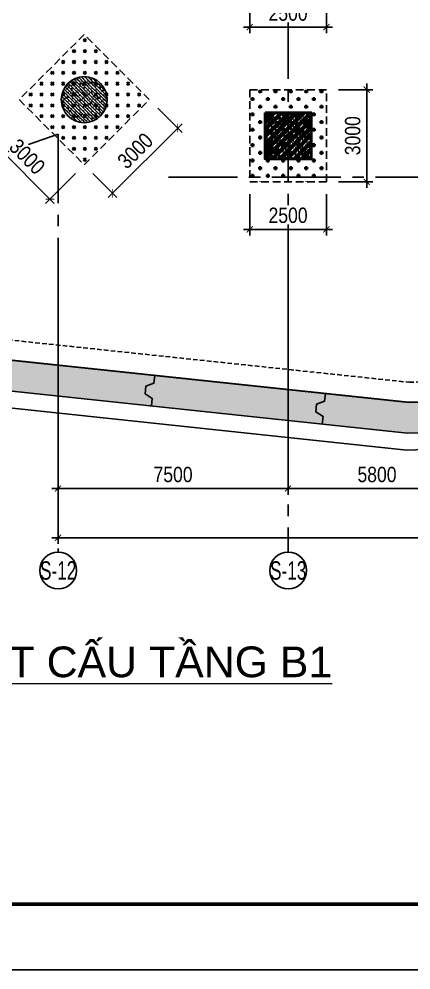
# Model space of a CAD drawing. Header units: millimetres. Extents: x -80883 to 1373228, y -532110 to 182357.
# Drawn here: x 1099481 to 1112264, y -366824 to -335846 of the extents above; entities that cross this region are included whole.
import ezdxf
from ezdxf.enums import TextEntityAlignment as Align
from ezdxf.xclip import XClip

# ---------------------------------------------------------------- set-up
doc = ezdxf.new("R2010")
doc.units = ezdxf.units.MM
doc.header["$LTSCALE"] = 100
doc.header["$XCLIPFRAME"] = 0
doc.header["$PDMODE"] = 32
doc.header["$PDSIZE"] = 2.5
for name, pattern in [('CENTER2', [1.125, 0.75, -0.125, 0.125, -0.125]), ('DASHED', [4.5, 3, -1.5]), ('HIDDEN', [0.375, 0.25, -0.125]), ('Xref_ST_MBDV Cot vach 30.7.2022$0$DASHDOT', [1, 0.5, -0.25, 0, -0.25])]:
    doc.linetypes.add(name, pattern=pattern)
for name, color, linetype, lineweight in [('0-Hatch', 250, 'Continuous', 40), ('KT-Net cot vach', 6, 'Continuous', 50), ('KT-Net thay', 7, 'Continuous', 15), ('Xref_ST_MBDV Cot vach 30.7.2022|Xref_ST_MBDV Cot vach 30.7.2022|Xref_ST_MBDV Cot vach 30.7.2022|Xref_ST_MBDV Cot vach 30.7.2022|ccu12-Tencaukien', 9, 'Continuous', 15)]:
    doc.layers.add(name, color=color, linetype=linetype, lineweight=lineweight)
for name, color, linetype in [('0-khuat', 3, 'HIDDEN'), ('ccu11-Dim', 8, 'Continuous'), ('ccu11-Khuat', 9, 'DASHED'), ('ccu11-Manh', 8, 'Continuous'), ('ccu12-Hatch', 250, 'Continuous'), ('ccu12-Truc', 13, 'CENTER2'), ('KC-Betong', 6, 'Continuous'), ('KC2-DIM', 251, 'Continuous'), ('KT-Dim', 8, 'Continuous'), ('Xref_ST_MBDV Cot vach 30.7.2022$0$Xref_ST_MBDV Cot vach 30.7.2022|Xref_ST_MBDV Cot vach 30.7.2022|Xref_ST_MBDV Cot vach 30.7.2022|Xref_ST_MBDV Cot vach 30.7.2022|A-CORE-OTLN', 2, 'Continuous'), ('Xref_ST_MBDV Cot vach 30.7.2022$0$Xref_ST_MBDV Cot vach 30.7.2022|Xref_ST_MBDV Cot vach 30.7.2022|Xref_ST_MBDV Cot vach 30.7.2022|Xref_ST_MBDV Cot vach 30.7.2022|A-WALL-PATT', 251, 'Continuous'), ('Xref_ST_MBDV Cot vach 30.7.2022$0$Xref_ST_MBDV Cot vach 30.7.2022|Xref_ST_MBDV Cot vach 30.7.2022|Xref_ST_MBDV Cot vach 30.7.2022|Xref_ST_MBDV Cot vach 30.7.2022|ccu12-Thay', 7, 'Continuous'), ('Xref_ST_MBDV Cot vach 30.7.2022$0$Xref_ST_MBDV Cot vach 30.7.2022|Xref_ST_MBDV Cot vach 30.7.2022|Xref_ST_MBDV Cot vach 30.7.2022|Xref_ST_MBDV Cot vach 30.7.2022|Site_plot line', 1, 'Xref_ST_MBDV Cot vach 30.7.2022$0$DASHDOT'), ('Xref_ST_MBDV Cot vach 30.7.2022|Xref_ST_MBDV Cot vach 30.7.2022|Xref_ST_MBDV Cot vach 30.7.2022|Xref_ST_MBDV Cot vach 30.7.2022|A-GRID-SYM', 50, 'Continuous')]:
    doc.layers.add(name, color=color, linetype=linetype)
doc.styles.add('Arial', font='arial.ttf', dxfattribs={"width": 0.7})
doc.styles.add('Arial Narrow', font='ARIALN.TTF')
doc.styles.add('HBA-Text', font='GOTHIC.TTF')
doc.dimstyles.new('ccu12-200', dxfattribs={"dimscale": 200, "dimtxt": 2.5, "dimasz": 1, "dimexe": 1, "dimexo": 2, "dimgap": 1, "dimtad": 1, "dimdec": 0, "dimrnd": 5, "dimdsep": 46, "dimtxsty": 'Arial Narrow', "dimblk": 'ARCHTICK', "dimcen": -1, "dimdle": 1, "dimclrd": 256, "dimclre": 256, "dimclrt": 3, "dimadec": 0, "dimazin": 2, "dimtfac": 0.1, "dimtdec": 0, "dimtmove": 0, "dimatfit": 1, "dimldrblk": 'ARCHTICK', "dimfxl": 1, "dimtvp": 0.8333333333333334, "dimtolj": 1, "dimtzin": 12, "dimarcsym": 0})

# ---------------------------------------------------------------- blocks, each defined once
blk = doc.blocks.new('MC3000X3000')
at = {"layer": '0-Hatch', "ltscale": 2}
h = blk.add_hatch(dxfattribs=at)
h.set_pattern_fill('CROSS', color=256, scale=1000, style=0)
h.set_pattern_definition([(360, (0, -4.656612873077393e-10), (250, 250), [125, -375]), (90, (62.5, -62.50000000046566), (-250, 250), [125, -375])])
h.paths.add_polyline_path([(7876789.000000002, 1547059), (7876789.000000002, 1550059), (7873789.000000002, 1550059), (7873789.000000002, 1547059)])
at = {"layer": '0-khuat', "ltscale": 10}
blk.add_lwpolyline([(7873789.000000002, 1547059), (7876789.000000002, 1547059), (7876789.000000002, 1550059), (7873789.000000002, 1550059)], close=True, dxfattribs=at)
blk = doc.blocks.new('MBKC-B1-PN')
at = {"layer": '0-Hatch', "ltscale": 2}
h = blk.add_hatch(dxfattribs=at)
h.set_pattern_fill('CROSS', color=256, scale=1000.000000000016, angle=90.00000000000001, style=0)
h.set_pattern_definition([(90, (1609595.804490553, -7908515.617049905), (-250.000000000004, 250.0000000000039), [125.000000000002, -375.0000000000059]), (180, (1609658.304490553, -7908453.117049905), (-250.0000000000039, -250.000000000004), [125.000000000002, -375.0000000000059])])
h.paths.add_polyline_path([(62286.80449052667, -31726.61704977916), (59786.80449052667, -31726.61704977916), (59786.80449052667, -34726.61704977916), (62286.80449052667, -34726.61704977916)])
at = {"layer": '0-khuat', "ltscale": 10, "elevation": 7.594820357827275e-05}
blk.add_lwpolyline([(62286.80449052667, -34726.61704977916), (62286.80449052667, -31726.61704977916), (59786.80449052667, -31726.61704977916), (59786.80449052667, -34726.61704977916)], close=True, dxfattribs=at)
at = {"layer": 'ccu11-Khuat', "ltscale": 0.5}
blk.add_lwpolyline([(3716.212929946836, -19315.81681138679), (5665.998189170379, -21230.44145364745), (7692.272233282216, -23063.92545305559), (9791.661035492085, -24813.21580493532), (11960.66882281727, -26475.39969868358), (14195.68389697187, -28047.70936797693), (16492.98464851454, -29527.52669959632), (18848.74575364403, -30912.38759280887), (21259.04454399692, -32199.98606251535), (23719.8675384263, -33388.17807901703), (26227.11712596472, -34474.98513811163), (28776.61838900344, -35458.5975556125), (31364.12605493143, -36337.37748065213), (33985.3315653468, -37109.86162302369), (36635.87025015941, -37774.76368967694), (39311.32859557029, -38330.97652663401), (42007.22684370121, -38777.56986262742), (44737.88037949288, -39116.04933643137), (64992.858256415, -41259.67588329985), (86647.00724546285, -40575.28673728317)], dxfattribs=at)
at = {"layer": 'Xref_ST_MBDV Cot vach 30.7.2022$0$Xref_ST_MBDV Cot vach 30.7.2022|Xref_ST_MBDV Cot vach 30.7.2022|Xref_ST_MBDV Cot vach 30.7.2022|Xref_ST_MBDV Cot vach 30.7.2022|A-CORE-OTLN', "color": 6}
blk.add_lwpolyline([(3251.32971217623, -19770.30503711902), (5220.044053809252, -21703.51741229283), (7265.989755700808, -23554.80140765227), (9385.760035030078, -25321.07437906583), (11575.82518082811, -26999.39523751434), (13832.5384313981, -28586.96934639855), (16152.14204682736, -30081.15317509143), (18530.77356595872, -31479.45870065392), (20964.47223802609, -32779.55755081429), (23449.18561783759, -33979.28488100838), (25980.77631362854, -35076.64297914045), (28555.02887647366, -36069.8045920828), (31167.65681942319, -36957.11596823606), (33814.30975533416, -37737.0996113455), (36490.58064063219, -38408.4567406546), (39192.01311384095, -38970.06945361226), (41914.09391630022, -39421.00010251818), (44663.69047642825, -39761.82766802452), (64968.80776126822, -41910.76057298976), (105785.5588329486, -40620.72874475905)], dxfattribs=at)
at = {"layer": '0-khuat', "linetype": 'HIDDEN', "ltscale": 10, "rotation": 135}
blk.add_blockref('MC3000X3000', (6718055.861161813, -4505725.442572335), dxfattribs=at)
blk = doc.blocks.new('Khung ten_A1', base_point=(-3406704.146300548, 253379.4571428571))
at = {"layer": 'Defpoints', "color": 1}
blk.add_lwpolyline([(84100.00001422896, 0.00070554343983531), (84100.00001422896, 59470.71461593082), (0.0005449944292195145, 59470.71461593082), (0.0005449944292195145, 0.00070554343983531)], close=True, dxfattribs=at)
at = {"layer": 'KT-Net thay', "const_width": 59.99999962133673}
blk.add_lwpolyline([(2700.000527867276, 1070.714984496371), (83100.00002052257, 1070.714984496371), (83100.00002052257, 58470.71462224188), (2700.000527867276, 58470.71462224188)], close=True, dxfattribs=at)
blk = doc.blocks.new('Xref_ST_MBDV Cot vach 30.7.2022$0$Tuong Vay01-flat-1')
at = {"layer": 'Xref_ST_MBDV Cot vach 30.7.2022$0$Xref_ST_MBDV Cot vach 30.7.2022|Xref_ST_MBDV Cot vach 30.7.2022|Xref_ST_MBDV Cot vach 30.7.2022|Xref_ST_MBDV Cot vach 30.7.2022|A-WALL-PATT'}
h = blk.add_hatch(dxfattribs=at)
h.set_pattern_fill('ACET-2D-VATLIEU04', color=256, scale=50, pattern_type=2)
h.set_pattern_definition([(49.99999999999999, (-11139561.83942936, -1407213.44759845), (-225.902473859489, 189.5546824974008), [37.49999998626113, -412.4999998488724]), (355, (-11139561.83942936, -1407213.44759845), (32.12721218541265, 367.2157156157773), [29.99999999490911, -329.9999999440002]), (100.4514, (-11139531.95358936, -1407216.06226845), (-341.2315265778452, -62.9441868767608), [31.87009499667636, -350.57105596344]), (46.18420000000001, (-11139561.83942936, -1407113.44759845), (-319.1804974675179, 306.2520974436775), [56.24999996954708, -618.749999665018]), (96.6356, (-11139517.37105686, -1407120.34425195), (-516.9959221575409, -60.14402179722674), [47.80514400473094, -525.8565000520404]), (351.1842, (-11139561.83942936, -1407113.44759845), (84.74077420309186, 546.3954293043353), [45.00000000792112, -495.0000000871323]), (21, (-11139511.83942936, -1407138.44759845), (-105.6808218676597, 275.3079533968121), [37.49999999934682, -412.499999992815]), (326.0000000000001, (-11139511.83942936, -1407138.44759845), (206.1288045682013, 305.5985201385338), [30.00000001746614, -330.0000001921275]), (71.4514, (-11139486.96831286, -1407155.22340145), (-328.9637652803212, 110.3801005582791), [31.87009499870726, -350.5710559857798]), (37.50000000000001, (-11139561.83942936, -1407213.44759845), (-78.13452938385308, 101.8269011885859), [0, -325.9999998517854, 0, -334.9999998476936, 0, -331.2499998493985]), (7.499999999999999, (-11139561.83942936, -1407213.44759845), (-23.27934638224542, 176.8241910238285), [0, -191.0000000278261, 0, -318.5000000464012, 0, -126.2500000183929]), (327.5, (-11139673.33942936, -1407213.44759845), (71.94441751949489, 112.9301145330537), [0, -125.0000000614986, 0, -390.0000001918756, 0, -517.5000002546042]), (317.5, (-11139723.33942936, -1407213.44759845), (158.0205495897681, 172.4491691102739), [0, -162.4999999478019, 0, -258.9999999168043, 0, -367.4999998819521]), (45, (-11139561.83942936, -1407213.44759845), (-150.2601910028607, 150.2601910026278), []), (45, (-11139561.83942936, -1407152.19759845), (-150.2601910028607, 150.2601910026278), [])])
h.paths.add_polyline_path([(-82665.42454257607, -118500.0088302612), (-81837.41861176863, -121132.0343658989), (-80902.71611081436, -123728.0834242017), (-79862.87874617614, -126283.8385967175), (-78719.63840653747, -128795.0430432414), (-77474.89874527603, -131257.5152608277), (-76130.7324262727, -133667.1548922951), (-74689.37767251953, -136019.9495540815), (-73153.2345392555, -138311.981517314), (-71524.86091735773, -140539.4342316107), (-69806.96827445179, -142698.5986796832), (-68002.4171395041, -144785.8795539467), (-66114.21234000102, -146797.8012427511), (-64145.497998368, -148731.0136179249), (-62099.55229647644, -150582.2976132843), (-59979.78201714717, -152348.5705846979), (-57789.71687134914, -154026.8914431464), (-55533.00362077914, -155614.4655520306), (-53213.40000534989, -157108.6493807235), (-50834.76848621853, -158506.954906286), (-48401.06981415115, -159807.0537564463), (-45916.35643433966, -161006.7810866404), (-43384.76573854871, -162104.1391847725), (-40810.51317570359, -163097.3007977149), (-38197.88523275405, -163984.6121738681), (-35551.23229684308, -164764.5958169776), (-32874.96141154505, -165435.9529462866), (-30173.5289383363, -165997.5656592443), (-27451.44813587703, -166448.4963081502), (-24701.85157574899, -166789.3238736566), (-4396.734290909022, -168938.2567786218), (36420.01678077132, -167648.2249503911), (41836.4863632936, -160718.6374020646), (12445.38596707024, -24367.66042796941), (8472.910947457654, -9248.974452903174), (-4718.707271176856, -5521.400683149928), (-10557.45827306993, -9946.818014640827), (-34021.18647153303, -27848.24941525888), (-39776.65152562223, -32008.57135346811), (-41248.85870469548, -35293.77142358455), (-45787.31564925052, -38574.38242801698), (-49368.4870454669, -38942.00303377653), (-57644.18705056235, -44924.06981060421), (-59844.65461433306, -46601.45355761005), (-61968.93197572604, -48362.30333496258), (-64019.60134904832, -50208.3517090485), (-65993.2459566202, -52136.53199238679), (-67886.59205765836, -54143.61763671576), (-69696.47008413821, -56226.27801198442), (-71419.8706161473, -58381.05012253253), (-73053.93764149398, -60604.33085121214), (-74595.93274202198, -62892.42844269238), (-76043.29574720934, -65241.53179885377), (-77393.615911806, -67647.72832025355), (-78644.64476583898, -70107.01135663176), (-79794.29917307012, -72615.28586126259), (-80840.66479975358, -75168.37520986283), (-81781.99930225872, -77762.02815519366), (-82616.73522835784, -80391.9259061541), (-83343.48262714595, -83053.68931881292), (-83961.03136360087, -85742.88618860021), (-84468.3531336058, -88455.03863057657), (-84864.60300002433, -91185.62932156771), (-85149.1148865223, -93930.11565387133), (-85321.41487544402, -96683.60341540864), (-85381.30445068702, -99529.50948559865), (-85328.50406530127, -102200.8374458619), (-85163.21024433896, -104955.3926120612), (-84885.69993967563, -107700.5945179402), (-84496.42936686985, -110432.1923394061), (-83996.04728951491, -113145.6335586284), (-83385.3738030456, -115836.3975027683)], flags=16)
h.paths.add_polyline_path([(-83625.45879450254, -118780.6341908188), (-82785.20518665202, -121451.592054751), (-81836.67593448795, -124086.0436255364), (-80781.45706173405, -126679.6041032514), (-79621.30565389246, -129227.9548506811), (-78358.15352366865, -131726.8525110248), (-76994.10399421491, -134172.1360737709), (-75531.42839684151, -136559.7338032422), (-73972.56228888594, -138885.6700187323), (-72320.10139823705, -141146.0717144171), (-70576.79730102606, -143337.1750085717), (-68745.55283991061, -145455.3314108832), (-66829.41729043424, -147497.0138977058), (-64831.58128353581, -149458.8227850739), (-62755.37149274349, -151337.4913895966), (-60604.24509477988, -153129.8914679771), (-58381.7840128839, -154833.0384259534), (-56091.68895242736, -156444.0962880657), (-53737.77323871478, -157960.3824199464), (-51323.95646727085, -159379.3719952791), (-48854.25797718205, -160698.7021999834), (-46332.79015832208, -161916.1761666269), (-43763.75160367042, -163029.7666325136), (-41151.42011806555, -164037.6193153583), (-38500.14559506811, -164938.0560009221), (-35814.34277378954, -165729.5773374715), (-33098.48388773762, -166410.8653324069), (-30357.09121792205, -166980.7855469028), (-27594.72956264392, -167438.3889849058), (-24815.98988816142, -167782.8289991841), (-4433.735052675009, -169939.9255319908), (36919.56229590811, -168632.9359166666), (42912.68845487945, -160965.5998827359), (13418.22973546013, -24135.12373521132), (9294.838300889242, -8442.070929647249), (-4925.935208282433, -4423.687328800617), (-11162.76267831214, -9150.82235655561), (-34617.47974592447, -27045.37879939191), (-40579.63196872547, -31355.10398377781), (-42051.83914779872, -34640.30405389448), (-46155.98199344426, -37606.97231750819), (-49737.15338966064, -37974.59292326774), (-58240.31235744618, -44121.0777798905), (-60467.11885703541, -45818.53930653841), (-62622.81900685839, -47605.43596977205), (-64703.8232677374, -49478.79233927629), (-66706.66158131324, -51435.49383058609), (-68628.013630962, -53472.26783320424), (-70464.66541309468, -55585.73726807744), (-72213.55809716694, -57772.38228180911), (-73871.79587351345, -60028.54927773564), (-75436.60120790266, -62350.49395546387), (-76905.37393212318, -64734.34577669739), (-78275.66833624989, -67176.13529814105), (-79545.20269040763, -69671.7966022063), (-80711.86304414831, -72217.17406733404), (-81773.70674647763, -74808.02928769216), (-82728.96568063274, -77440.04813065287), (-83576.04920824617, -80108.84792049509), (-84313.5468179807, -82809.98473610263), (-84940.23047422245, -85538.9608107484), (-85455.05666192248, -88291.23202148662), (-85857.16812421381, -91062.21545574092), (-86145.88844638877, -93847.29761108034), (-86320.75738810934, -96641.83923533), (-86381.51240370423, -99528.87035845965), (-86327.91179009154, -102240.684236032), (-86160.19218073785, -105035.6641918905), (-85878.57688103244, -107821.473743778), (-85483.548480995, -110593.4755141111), (-84975.76463904232, -113347.0545681345), (-84356.0573821161, -116077.6233250971)])
at = {"layer": 'Xref_ST_MBDV Cot vach 30.7.2022$0$Xref_ST_MBDV Cot vach 30.7.2022|Xref_ST_MBDV Cot vach 30.7.2022|Xref_ST_MBDV Cot vach 30.7.2022|Xref_ST_MBDV Cot vach 30.7.2022|A-CORE-OTLN', "color": 6}
for points in [[(-64831.58128353581, -149458.8227850739), (-62755.37149274349, -151337.4913895966), (-60604.24509477988, -153129.8914679771), (-58381.7840128839, -154833.0384259534), (-56091.68895242736, -156444.0962880657), (-53737.77323871478, -157960.3824199464), (-51323.95646727085, -159379.3719952791), (-48854.25797718205, -160698.7021999834), (-46332.79015832208, -161916.1761666269), (-43763.75160367042, -163029.7666325136), (-41151.42011806555, -164037.6193153583), (-38500.14559506811, -164938.0560009221), (-35814.34277378954, -165729.5773374715), (-33098.48388773762, -166410.8653324069), (-30357.09121792205, -166980.7855469028), (-27594.72956264392, -167438.3889849058), (-24815.98988816142, -167782.8289991841), (-4433.735052675009, -169939.9255319908), (36919.56229590811, -168632.9359166666)], [(-66114.21234000102, -146797.8012427511), (-64145.497998368, -148731.0136179249), (-62099.55229647644, -150582.2976132843), (-59979.78201714717, -152348.5705846979), (-57789.71687134914, -154026.8914431464), (-55533.00362077914, -155614.4655520306), (-53213.40000534989, -157108.6493807235), (-50834.76848621853, -158506.954906286), (-48401.06981415115, -159807.0537564463), (-45916.35643433966, -161006.7810866404), (-43384.76573854871, -162104.1391847725), (-40810.51317570359, -163097.3007977149), (-38197.88523275405, -163984.6121738681), (-35551.23229684308, -164764.5958169776), (-32874.96141154505, -165435.9529462866), (-30173.5289383363, -165997.5656592443), (-27451.44813587703, -166448.4963081502), (-24701.85157574899, -166789.3238736566), (-4396.734290909022, -168938.2567786218), (36420.01678077132, -167648.2249503911)]]:
    blk.add_lwpolyline(points, dxfattribs=at)
at = {"layer": 'Xref_ST_MBDV Cot vach 30.7.2022$0$Xref_ST_MBDV Cot vach 30.7.2022|Xref_ST_MBDV Cot vach 30.7.2022|Xref_ST_MBDV Cot vach 30.7.2022|Xref_ST_MBDV Cot vach 30.7.2022|ccu12-Thay', "ltscale": 10}
for points in [[(-12787.08475927636, -169055.873113154), (-12760.79127307422, -168807.4277941019), (-12996.40481004678, -168656.7101736316), (-12970.07612846047, -168407.9322958633), (-12708.1339099016, -168309.8720385653), (-12681.84042369761, -168061.4267195116)], [(-7218.18495487608, -169645.2413923661), (-7191.891468673944, -169396.796073314), (-7427.505005646497, -169246.0784528437), (-7401.176324060187, -168997.3005750754), (-7139.234105501324, -168899.2403177775), (-7112.940619297326, -168650.7949987238)]]:
    blk.add_lwpolyline(points, dxfattribs=at)
at = {"layer": 'Xref_ST_MBDV Cot vach 30.7.2022$0$Xref_ST_MBDV Cot vach 30.7.2022|Xref_ST_MBDV Cot vach 30.7.2022|Xref_ST_MBDV Cot vach 30.7.2022|Xref_ST_MBDV Cot vach 30.7.2022|Site_plot line', "ltscale": 5000}
for p, q in [((-25242.94883941114, -168290.7145846561), (-4454.085471644998, -170490.8433463438)), ((-4454.085471644998, -170490.8433463438), (37194.31232923269, -169174.5269481181))]:
    blk.add_line(p, q, dxfattribs=at)
blk = doc.blocks.new('GRID-SYM-flat-73')
at = {"layer": 'Xref_ST_MBDV Cot vach 30.7.2022|Xref_ST_MBDV Cot vach 30.7.2022|Xref_ST_MBDV Cot vach 30.7.2022|Xref_ST_MBDV Cot vach 30.7.2022|A-GRID-SYM'}
blk.add_circle((-7.267935535991315e-20, -1.216128191088018e-17, -4.068591107726854e-07), 900.0000000000003, dxfattribs=at)
at = {"layer": 'Xref_ST_MBDV Cot vach 30.7.2022|Xref_ST_MBDV Cot vach 30.7.2022|Xref_ST_MBDV Cot vach 30.7.2022|Xref_ST_MBDV Cot vach 30.7.2022|A-GRID-SYM', "style": 'HBA-Text'}
blk.add_attdef('GRID', text='', height=900.0000000000003, rotation=359.6302510781834, dxfattribs=at).set_placement((-7.267935535991315e-20, -1.216128191088018e-17, -4.068591107726854e-07), align=Align.MIDDLE_CENTER)
blk = doc.blocks.new('_ARCHTICK')
at = {"color": 0, "linetype": 'ByBlock', "const_width": 0.15}
blk.add_lwpolyline([(-0.5, -0.5), (0.5, 0.5)], dxfattribs=at)
blk = doc.blocks.new('*D1094')
at = {"layer": 'Defpoints', "color": 0, "transparency": 16777216}
for p in [(362499.3874795341, -94047.12909611873), (369999.3874795341, -94047.12909611873, -7.594823728268585e-05), (369999.3874795341, -102340.5168086441)]:
    blk.add_point(p, dxfattribs=at)
at = {"layer": 'KT-Dim', "lineweight": -2, "transparency": 16777216}
for p, q in [((362499.3874795341, -94447.12909611873), (362499.3874795341, -102540.5168086441)), ((369999.3874795341, -94447.12909611873), (369999.3874795341, -102540.5168086441)), ((362299.3874795341, -102340.5168086441), (370199.3874795341, -102340.5168086441))]:
    blk.add_line(p, q, dxfattribs=at)
at = {"layer": 'KT-Dim', "lineweight": -2, "transparency": 16777216, "xscale": 200, "yscale": 200, "zscale": 200, "rotation": 180}
blk.add_blockref('_ARCHTICK', (362499.3874795341, -102340.5168086441), dxfattribs=at)
at = {"layer": 'KT-Dim', "lineweight": -2, "transparency": 16777216, "xscale": 200, "yscale": 200, "zscale": 200}
blk.add_blockref('_ARCHTICK', (369999.3874795341, -102340.5168086441), dxfattribs=at)
at = {"layer": 'KT-Dim', "color": 3, "transparency": 16777216, "insert": (366249.3874795341, -101885.2303147832), "char_height": 500, "attachment_point": 5, "style": 'Arial Narrow'}
blk.add_mtext('\\A1;7500', dxfattribs=at)
blk = doc.blocks.new('*D1097')
at = {"layer": 'Defpoints', "color": 0, "transparency": 16777216}
for p in [(362499.3874795341, -94047.12909611873), (409199.3874795341, -94047.12909611873), (409199.3874795341, -103940.5168086441)]:
    blk.add_point(p, dxfattribs=at)
at = {"layer": 'KT-Dim', "lineweight": -2, "transparency": 16777216}
for p, q in [((362499.3874795341, -94447.12909611873), (362499.3874795341, -104140.5168086441)), ((409199.3874795341, -94447.12909611873), (409199.3874795341, -104140.5168086441)), ((362299.3874795341, -103940.5168086441), (409399.3874795341, -103940.5168086441))]:
    blk.add_line(p, q, dxfattribs=at)
at = {"layer": 'KT-Dim', "lineweight": -2, "transparency": 16777216, "xscale": 200, "yscale": 200, "zscale": 200, "rotation": 180}
blk.add_blockref('_ARCHTICK', (362499.3874795341, -103940.5168086441), dxfattribs=at)
at = {"layer": 'KT-Dim', "lineweight": -2, "transparency": 16777216, "xscale": 200, "yscale": 200, "zscale": 200}
blk.add_blockref('_ARCHTICK', (409199.3874795341, -103940.5168086441), dxfattribs=at)
at = {"layer": 'KT-Dim', "color": 3, "transparency": 16777216, "insert": (385849.3874795341, -103485.2303147832), "char_height": 500, "attachment_point": 5, "style": 'Arial Narrow'}
blk.add_mtext('\\A1;46700', dxfattribs=at)
blk = doc.blocks.new('*D1081')
at = {"layer": 'Defpoints', "color": 0, "transparency": 16777216}
for p in [(369999.3874795341, -94047.12909611873, -7.594823728268585e-05), (375799.3874795341, -94047.12909611873), (375799.3874795341, -102340.5168086441)]:
    blk.add_point(p, dxfattribs=at)
at = {"layer": 'KT-Dim', "lineweight": -2, "transparency": 16777216}
for p, q in [((369999.3874795341, -94447.12909611873), (369999.3874795341, -102540.5168086441)), ((375799.3874795341, -94447.12909611873), (375799.3874795341, -102540.5168086441)), ((369799.3874795341, -102340.5168086441), (375999.3874795341, -102340.5168086441))]:
    blk.add_line(p, q, dxfattribs=at)
at = {"layer": 'KT-Dim', "lineweight": -2, "transparency": 16777216, "xscale": 200, "yscale": 200, "zscale": 200, "rotation": 180}
blk.add_blockref('_ARCHTICK', (369999.3874795341, -102340.5168086441), dxfattribs=at)
at = {"layer": 'KT-Dim', "lineweight": -2, "transparency": 16777216, "xscale": 200, "yscale": 200, "zscale": 200}
blk.add_blockref('_ARCHTICK', (375799.3874795341, -102340.5168086441), dxfattribs=at)
at = {"layer": 'KT-Dim', "color": 3, "transparency": 16777216, "insert": (372899.3874795341, -101885.2303147832), "char_height": 500, "attachment_point": 5, "style": 'Arial Narrow'}
blk.add_mtext('\\A1;5800', dxfattribs=at)
blk = doc.blocks.new('*U151')
h = blk.add_hatch()
h.set_pattern_fill('VATLIEU04', color=250, scale=40, style=0, pattern_type=2)
h.set_pattern_definition([(49.99999999999999, (550, -550), (286.9040730403014, -25.10085399303804), [30, -330]), (355, (550, -550), (-55.50053344520001, 300.8768534800047), [24, -264]), (100.4514, (573.908672, -552.091736), (231.4037526856086, 275.7758168243814), [25.496076, -280.4568448]), (46.18420000000001, (550, -470), (426.8964194502578, -66.20760573160723), [45, -495]), (96.6356, (585.574698, -475.5173228), (373.8650822194813, 389.6471483601767), [38.2441152, -420.6852]), (351.1842, (550, -470), (373.8647780534509, 389.6474403701299), [36, -396]), (21, (590, -490), (238.7628208473847, -161.0475562661355), [30, -330]), (326.0000000000001, (590, -490), (97.32613276863269, 290.0600180187412), [24, -264]), (71.4514, (609.8968932, -503.4206424), (336.089051432596, 129.012198683981), [25.496076, -280.4568448]), (37.50000000000001, (550, -550), (4.863942126916267, 133.1575415325246), [0, -260.8, 0, -268, 0, -265]), (7.499999999999999, (550, -550), (105.2278149768594, 157.7646847529441), [0, -152.8, 0, -254.8, 0, -101]), (327.5, (460.8, -550), (213.5289744689636, -9.021948693751902), [0, -100, 0, -312, 0, -414]), (317.5, (420.8, -550), (233.2744677369545, 40.04199293292709), [0, -130, 0, -207.2, 0, -294]), (45, (550, -550), (-120.2081528017131, 120.2081528017131), []), (45, (550, -501), (-120.2081528017131, 120.2081528017131), [])])
h.paths.add_polyline_path([(-475, 475), (1025, 475), (1025, -1025), (-475, -1025)])
at = {"color": 6, "ltscale": 0.25}
blk.add_lwpolyline([(-475, 475), (1025, 475), (1025, -1025), (-475, -1025)], close=True, dxfattribs=at)
at = {"layer": 'Defpoints', "linetype": 'ByBlock', "ltscale": 30}
for p, q in [((1025, 475), (-475, -1025)), ((-475, 475), (1025, -1025))]:
    blk.add_line(p, q, dxfattribs=at)
blk = doc.blocks.new('MBDV-B1-T1-PN')
at = {"layer": 'ccu12-Hatch', "ltscale": 0.5}
h = blk.add_hatch(dxfattribs=at)
h.set_pattern_fill('BETONG', color=256, scale=50, angle=90, pattern_type=2)
h.set_pattern_definition([(90, (-673144.6059733587, 300749.453765272), (-259.8076212, 1.59086285848334e-14), [6.25, -143.75]), (90, (-673155.4312909087, 300749.453765272), (-259.8076212, 1.59086285848334e-14), [6.25, -143.75]), (210, (-673144.6059733587, 300749.453765272), (129.9038105999999, -225.0000000560045), [6.25, -143.75]), (210, (-673150.0186321588, 300758.828765272), (129.9038105999999, -225.0000000560045), [6.25, -143.75]), (90, (-673274.5097839588, 300824.453765272), (-259.8076212, 1.59086285848334e-14), [6.25, -143.75]), (90, (-673285.3351015088, 300824.453765272), (-259.8076212, 1.59086285848334e-14), [6.25, -143.75]), (210, (-673274.5097839588, 300824.453765272), (129.9038105999999, -225.0000000560045), [6.25, -143.75]), (210, (-673279.9224427587, 300833.828765272), (129.9038105999999, -225.0000000560045), [6.25, -143.75]), (150, (-673144.6059733587, 300755.703765272), (-129.9038106, -225.0000000560045), [6.25, -143.75]), (150, (-673150.0186321588, 300746.328765272), (-129.9038106, -225.0000000560045), [6.25, -143.75]), (150, (-673014.7021627587, 300830.703765272), (-129.9038106, -225.0000000560045), [6.25, -143.75]), (150, (-673020.1148215587, 300821.328765272), (-129.9038106, -225.0000000560045), [6.25, -143.75]), (135, (-673144.6059733587, 300749.453765272), (-53.03300858899107, -53.03300858899107), []), (140, (-673144.6059733587, 300749.453765272), (31.37606749129758, 358.6300913003767), [37.5, -412.5]), (85.00000000000001, (-673144.6059733587, 300749.453765272), (-376.0960668500059, -69.37566680649998), [30, -330]), (190.4514, (-673141.9913033587, 300779.339605272), (-344.7197710304768, 289.2546908570108), [31.870095, -350.571056]), (136.1842, (-673244.6059733587, 300749.453765272), (82.75950716450907, 533.6205243128222), [56.24999999999996, -618.7499999999993]), (186.6356, (-673237.7093198587, 300793.922137772), (-487.0589354502208, 467.3313527743517), [47.805144, -525.8565]), (81.18420000000005, (-673244.6059733587, 300749.453765272), (-487.0593004626622, 467.3309725668137), [45, -495]), (111, (-673219.6059733587, 300799.453765272), (201.3094453326694, 298.4535260592309), [37.5, -412.5]), (56.00000000000004, (-673219.6059733587, 300799.453765272), (-362.5750225234265, 121.6576659607909), [30, -330]), (161.4514, (-673202.8301703588, 300824.324881772), (-161.2652483549762, 420.111314290745), [31.87009499999998, -350.5710559999997]), (127.5, (-673144.6059733587, 300749.453765272), (-166.4469269156558, 6.079927658645344), [0, -326, 0, -335, 0, -331.25]), (97.49999999999994, (-673144.6059733587, 300749.453765272), (-197.2058559411801, 131.5347687210743), [0, -191, 0, -318.5, 0, -126.25]), (57.49999999999999, (-673144.6059733587, 300637.953765272), (11.27743586718989, 266.9112180862045), [0, -124.9999999999999, 0, -389.9999999999997, 0, -517.4999999999993]), (47.5, (-673144.6059733587, 300587.953765272), (-50.05249116615884, 291.5930846711931), [0, -162.5, 0, -259, 0, -367.5])])
edge = h.paths.add_edge_path()
edge.add_arc((54389.03565472178, -32051.75711834745), 750, 0, 360)
at = {"layer": 'KC-Betong', "ltscale": 0.5}
blk.add_circle((54389.03565472178, -32051.75711834745, -4.45853799861673e-05), 750, dxfattribs=at)
at = {"layer": 'KT-Net cot vach'}
blk.add_blockref('*U151', (60761.80449052667, -32951.6170497791, 7.594820233756635e-05), dxfattribs=at)
blk = doc.blocks.new('*D1145')
at = {"layer": 'Defpoints', "color": 0, "ltscale": 0.5, "transparency": 16777216}
for p in [(1099486.151261709, -338472.5865257019), (1098366.888174732, -339591.8496126783), (1101607.471605268, -340593.9068692615)]:
    blk.add_point(p, dxfattribs=at)
at = {"layer": 'KC2-DIM', "lineweight": -2, "ltscale": 0.5, "transparency": 16777216}
for p, q in [((1099203.308549234, -338755.4292381766), (1098225.466818495, -339733.2709689156)), ((1100629.629874529, -341854.5913124753), (1098225.466818495, -339450.428256441)), ((1101324.628892794, -340876.7495817361), (1100346.787162055, -341854.5913124752))]:
    blk.add_line(p, q, dxfattribs=at)
at = {"layer": 'KC2-DIM', "lineweight": -2, "ltscale": 0.5, "transparency": 16777216, "xscale": 200, "yscale": 200, "zscale": 200}
for p, rotation in [((1098366.888174732, -339591.8496126783), 135), ((1100488.208518292, -341713.169956238), 315)]:
    blk.add_blockref('_ARCHTICK', p, dxfattribs=dict(at, rotation=rotation))
at = {"layer": 'KC2-DIM', "color": 3, "ltscale": 0.5, "transparency": 16777216, "insert": (1099749.484513704, -340330.5736172664), "char_height": 500, "attachment_point": 5, "rotation": 315, "style": 'Arial Narrow', "bg_fill": 3, "box_fill_scale": 1.1, "bg_fill_color": 256, "bg_fill_true_color": 13158600, "bg_fill_transparency": 0}
blk.add_mtext('\\A1;3000', dxfattribs=at)
blk = doc.blocks.new('*D1146')
at = {"layer": 'Defpoints', "color": 0, "ltscale": 0.5, "transparency": 16777216}
for p in [(1103728.791948829, -338472.5865257039), (1104655.758437146, -339399.5530140214), (1101607.471605268, -340593.9068692634)]:
    blk.add_point(p, dxfattribs=at)
at = {"layer": 'KC2-DIM', "lineweight": -2, "ltscale": 0.5, "transparency": 16777216}
for p, q in [((1104011.634661304, -338755.4292381785), (1104797.179793383, -339540.9743702587)), ((1102393.016737348, -341662.2947138182), (1104797.179793383, -339258.1316577841)), ((1101890.314317743, -340876.749581738), (1102675.859449823, -341662.2947138184))]:
    blk.add_line(p, q, dxfattribs=at)
at = {"layer": 'KC2-DIM', "lineweight": -2, "ltscale": 0.5, "transparency": 16777216, "xscale": 200, "yscale": 200, "zscale": 200}
for p, rotation in [((1104655.758437146, -339399.5530140214), 44.99999999998742), ((1102534.438093585, -341520.873357581), 224.9999999999874)]:
    blk.add_blockref('_ARCHTICK', p, dxfattribs=dict(at, rotation=rotation))
at = {"layer": 'KC2-DIM', "color": 3, "ltscale": 0.5, "transparency": 16777216, "insert": (1103273.162098174, -340138.2770186094), "char_height": 500, "attachment_point": 5, "rotation": 44.999999999987416, "style": 'Arial Narrow', "bg_fill": 3, "box_fill_scale": 1.1, "bg_fill_color": 256, "bg_fill_true_color": 13158600, "bg_fill_transparency": 0}
blk.add_mtext('\\A1;3000', dxfattribs=at)
blk = doc.blocks.new('*D1147')
at = {"layer": 'Defpoints', "color": 0, "ltscale": 0.5, "transparency": 16777216}
for p in [(1107005.240605266, -341147.4467395156), (1109505.240605266, -341147.4467395156), (1109505.240605266, -342698.2085303694)]:
    blk.add_point(p, dxfattribs=at)
at = {"layer": 'KC2-DIM', "lineweight": -2, "ltscale": 0.5, "transparency": 16777216}
for p, q in [((1107005.240605266, -341547.4467395156), (1107005.240605266, -342898.2085303694)), ((1109505.240605266, -341547.4467395156), (1109505.240605266, -342898.2085303694)), ((1106805.240605266, -342698.2085303694), (1109705.240605266, -342698.2085303694))]:
    blk.add_line(p, q, dxfattribs=at)
at = {"layer": 'KC2-DIM', "lineweight": -2, "ltscale": 0.5, "transparency": 16777216, "xscale": 200, "yscale": 200, "zscale": 200, "rotation": 180}
blk.add_blockref('_ARCHTICK', (1107005.240605266, -342698.2085303694), dxfattribs=at)
at = {"layer": 'KC2-DIM', "lineweight": -2, "ltscale": 0.5, "transparency": 16777216, "xscale": 200, "yscale": 200, "zscale": 200}
blk.add_blockref('_ARCHTICK', (1109505.240605266, -342698.2085303694), dxfattribs=at)
at = {"layer": 'KC2-DIM', "color": 3, "ltscale": 0.5, "transparency": 16777216, "insert": (1108255.240605266, -342242.9220365086), "char_height": 500, "attachment_point": 5, "style": 'Arial Narrow', "bg_fill": 3, "box_fill_scale": 1.1, "bg_fill_color": 256, "bg_fill_true_color": 13158600, "bg_fill_transparency": 0}
blk.add_mtext('\\A1;2500', dxfattribs=at)
blk = doc.blocks.new('*D1148')
at = {"layer": 'Defpoints', "color": 0, "ltscale": 0.5, "transparency": 16777216}
for p in [(1109505.240605267, -338147.4467395158, 7.594820357827275e-05), (1110819.953833475, -338147.4467395158), (1109505.240287251, -341147.4462938416)]:
    blk.add_point(p, dxfattribs=at)
at = {"layer": 'KC2-DIM', "lineweight": -2, "ltscale": 0.5, "transparency": 16777216}
for p, q in [((1110819.953833475, -341347.4462938416), (1110819.953833475, -337947.4467395158)), ((1109905.240605267, -338147.4467395158), (1111019.953833475, -338147.4467395158)), ((1109905.240287251, -341147.4462938416), (1111019.953833475, -341147.4462938416))]:
    blk.add_line(p, q, dxfattribs=at)
at = {"layer": 'KC2-DIM', "lineweight": -2, "ltscale": 0.5, "transparency": 16777216, "xscale": 200, "yscale": 200, "zscale": 200}
for p, rotation in [((1110819.953833475, -338147.4467395158), 90), ((1110819.953833475, -341147.4462938416), 270)]:
    blk.add_blockref('_ARCHTICK', p, dxfattribs=dict(at, rotation=rotation))
at = {"layer": 'KC2-DIM', "color": 3, "ltscale": 0.5, "transparency": 16777216, "insert": (1110364.667339614, -339647.4465166789), "char_height": 500, "attachment_point": 5, "rotation": 90, "style": 'Arial Narrow', "bg_fill": 3, "box_fill_scale": 1.1, "bg_fill_color": 256, "bg_fill_true_color": 13158600, "bg_fill_transparency": 0}
blk.add_mtext('\\A1;3000', dxfattribs=at)
blk = doc.blocks.new('*D1149')
at = {"layer": 'Defpoints', "color": 0, "ltscale": 0.5, "transparency": 16777216}
for p in [(1107005.240759062, -334897.4458557502), (1109505.240759062, -334897.4458557502), (1109505.240759062, -336110.1275321955)]:
    blk.add_point(p, dxfattribs=at)
at = {"layer": 'KC2-DIM', "lineweight": -2, "ltscale": 0.5, "transparency": 16777216}
for p, q in [((1107005.240759062, -335297.4458557502), (1107005.240759062, -336310.1275321955)), ((1109505.240759062, -335297.4458557502), (1109505.240759062, -336310.1275321955)), ((1106805.240759062, -336110.1275321955), (1109705.240759062, -336110.1275321955))]:
    blk.add_line(p, q, dxfattribs=at)
at = {"layer": 'KC2-DIM', "lineweight": -2, "ltscale": 0.5, "transparency": 16777216, "xscale": 200, "yscale": 200, "zscale": 200, "rotation": 180}
blk.add_blockref('_ARCHTICK', (1107005.240759062, -336110.1275321955), dxfattribs=at)
at = {"layer": 'KC2-DIM', "lineweight": -2, "ltscale": 0.5, "transparency": 16777216, "xscale": 200, "yscale": 200, "zscale": 200}
blk.add_blockref('_ARCHTICK', (1109505.240759062, -336110.1275321955), dxfattribs=at)
at = {"layer": 'KC2-DIM', "color": 3, "ltscale": 0.5, "transparency": 16777216, "insert": (1108255.240759062, -335654.8410383347), "char_height": 500, "attachment_point": 5, "style": 'Arial Narrow', "bg_fill": 3, "box_fill_scale": 1.1, "bg_fill_color": 256, "bg_fill_true_color": 13158600, "bg_fill_transparency": 0}
blk.add_mtext('\\A1;2500', dxfattribs=at)
blk = doc.blocks.new('Grid-ST-flat-3')
at = {"layer": 'ccu12-Truc', "ltscale": 30}
for p, q in [((369999.3874795341, -69862.92378625314), (369999.3874795341, -104409.5824195731)), ((362499.3874795341, -90794.44285003131), (320490.9257493084, -105297.7856638855)), ((362499.3874795341, -90794.44285003131), (362499.3874795341, -104409.5824195731)), ((366096.2468389729, -92196.27186136931), (425824.0468604038, -92196.27186137077))]:
    blk.add_line(p, q, dxfattribs=at)
at = {"layer": 'KT-Dim'}
ref = blk.add_blockref('GRID-SYM-flat-73', (362502.7929266859, -105009.57275527, 2.712394071846536e-07), dxfattribs=dict(at, xscale=0.6666666666666665, yscale=0.6666666666666665, zscale=0.6666666666666665, rotation=0.325197994598278))
ref.add_attrib('GRID', 'S-12', dxfattribs={"layer": 'Xref_ST_MBDV Cot vach 30.7.2022|Xref_ST_MBDV Cot vach 30.7.2022|Xref_ST_MBDV Cot vach 30.7.2022|Xref_ST_MBDV Cot vach 30.7.2022|A-GRID-SYM', "height": 600, "style": 'HBA-Text', "width": 0.7}).set_placement((362502.7929266859, -105009.57275527, -2.531607909422862e-05), align=Align.MIDDLE_CENTER)
ref = blk.add_blockref('GRID-SYM-flat-73', (370004.1915214204, -105009.57275527), dxfattribs=dict(at, xscale=0.6666666666666665, yscale=0.6666666666666665, zscale=0.6666666666666665, rotation=0.325197994598278))
ref.add_attrib('GRID', 'S-13', dxfattribs={"layer": 'Xref_ST_MBDV Cot vach 30.7.2022|Xref_ST_MBDV Cot vach 30.7.2022|Xref_ST_MBDV Cot vach 30.7.2022|Xref_ST_MBDV Cot vach 30.7.2022|A-GRID-SYM', "height": 600, "style": 'HBA-Text', "width": 0.7}).set_placement((370004.1915214204, -105009.57275527, -2.558731850141327e-05), align=Align.MIDDLE_CENTER)
for base, p1, p2, picture, middle in [((369999.3874795341, -102340.5168086441), (362499.3874795341, -94047.12909611873), (369999.3874795341, -94047.12909611873, -7.594823728268585e-05), '*D1094', (366249.3874795341, -101885.2303147832)), ((409199.3874795341, -103940.5168086441), (362499.3874795341, -94047.12909611873), (409199.3874795341, -94047.12909611873), '*D1097', (385849.3874795341, -103485.2303147832)), ((375799.3874795341, -102340.5168086441), (369999.3874795341, -94047.12909611873, -7.594823728268585e-05), (375799.3874795341, -94047.12909611873), '*D1081', (372899.3874795341, -101885.2303147832))]:
    dim = blk.add_linear_dim(base=base, p1=p1, p2=p2, dimstyle='ccu12-200', dxfattribs=at)
    dim.commit()
    dim.dimension.update_dxf_attribs({"geometry": picture, "text_midpoint": middle})

msp = doc.modelspace()

# ---------------------------------------------------------------- block references
ref = msp.add_blockref('Xref_ST_MBDV Cot vach 30.7.2022$0$Tuong Vay01-flat-1', (1116587.426605196, -179396.1816894468))
XClip(ref).set_block_clipping_path([(-91541.67363452361, -190955.66829734467), (52438.32550173579, -76158.0499385341)])
msp.add_blockref('Grid-ST-flat-3', (738255.8532795282, -248801.1744403235))
at = {"layer": 'ccu11-Dim', "xscale": 2.000000000621877, "yscale": 2.000000000621877, "zscale": 2.000000000621877}
msp.add_blockref('Khung ten_A1', (-5792517.677628357, 139934.6294589236), dxfattribs=at)
at = {"layer": 'ccu11-Manh'}
msp.add_blockref('MBDV-B1-T1-PN', (1047218.43611474, -306420.8296897365), dxfattribs=at)
at = {"layer": 'KC2-DIM', "ltscale": 0.5}
msp.add_blockref('MBKC-B1-PN', (1047218.43611474, -306420.8296897365), dxfattribs=at)

# ---------------------------------------------------------------- texts
at = {"layer": 'Xref_ST_MBDV Cot vach 30.7.2022|Xref_ST_MBDV Cot vach 30.7.2022|Xref_ST_MBDV Cot vach 30.7.2022|Xref_ST_MBDV Cot vach 30.7.2022|ccu12-Tencaukien', "color": 31, "style": 'Arial'}
msp.add_text('%%UMẶT BẰNG KẾT CẤU TẦNG B1', height=1000, dxfattribs=at).set_placement((1099645.755607599, -357287.408682371), align=Align.CENTER)

# ---------------------------------------------------------------- next in the draw order: dimensions: what is measured, and where the dimension line sits
at = {"layer": 'KC2-DIM', "ltscale": 0.5}
dim = msp.add_linear_dim(base=(1109505.240759062, -336110.1275321955), p1=(1107005.240759062, -334897.4458557502), p2=(1109505.240759062, -334897.4458557502), dimstyle='ccu12-200', override={"dimfxl": 150, "dimtfill": 1}, dxfattribs=at)
dim.commit()
dim.dimension.update_dxf_attribs({"geometry": '*D1149', "text_midpoint": (1108255.240759062, -335654.8410383347)})
for p1, p2, distance, picture, middle in [((1101607.471605268, -340593.9068692615), (1099486.151261709, -338472.5865257019), 1582.8770374659669, '*D1145', (1099749.484513704, -340330.5736172664)), ((1107005.240605266, -341147.4467395156, 7.594820357827275e-05), (1109505.240605266, -341147.4467395156, 7.594820357827275e-05), -1550.7617908538086, '*D1147', (1108255.240605266, -342242.9220365086, 7.594820357827275e-05))]:
    dim = msp.add_aligned_dim(p1=p1, p2=p2, distance=distance, dimstyle='ccu12-200', override={"dimfxl": 150, "dimtfill": 1}, dxfattribs=at)
    dim.commit()
    dim.dimension.update_dxf_attribs({"geometry": picture, "text_midpoint": middle})

# ---------------------------------------------------------------- next in the draw order: dimensions: what is measured, and where the dimension line sits
for p1, p2, distance, picture, middle in [((1109505.24028725, -341147.4462938415), (1109505.240605266, -338147.4467395156, 7.594820357827275e-05), -1314.7132282089367, '*D1148', (1110364.667339614, -339647.4465166789)), ((1101607.471605268, -340593.9068692634), (1103728.791948829, -338472.5865257038), -1310.9285796436393, '*D1146', (1103273.162098174, -340138.2770186094))]:
    dim = msp.add_aligned_dim(p1=p1, p2=p2, distance=distance, dimstyle='ccu12-200', override={"dimfxl": 150, "dimtfill": 1}, dxfattribs=at)
    dim.commit()
    dim.dimension.update_dxf_attribs({"geometry": picture, "text_midpoint": middle})

doc.saveas('drawing.dxf')
